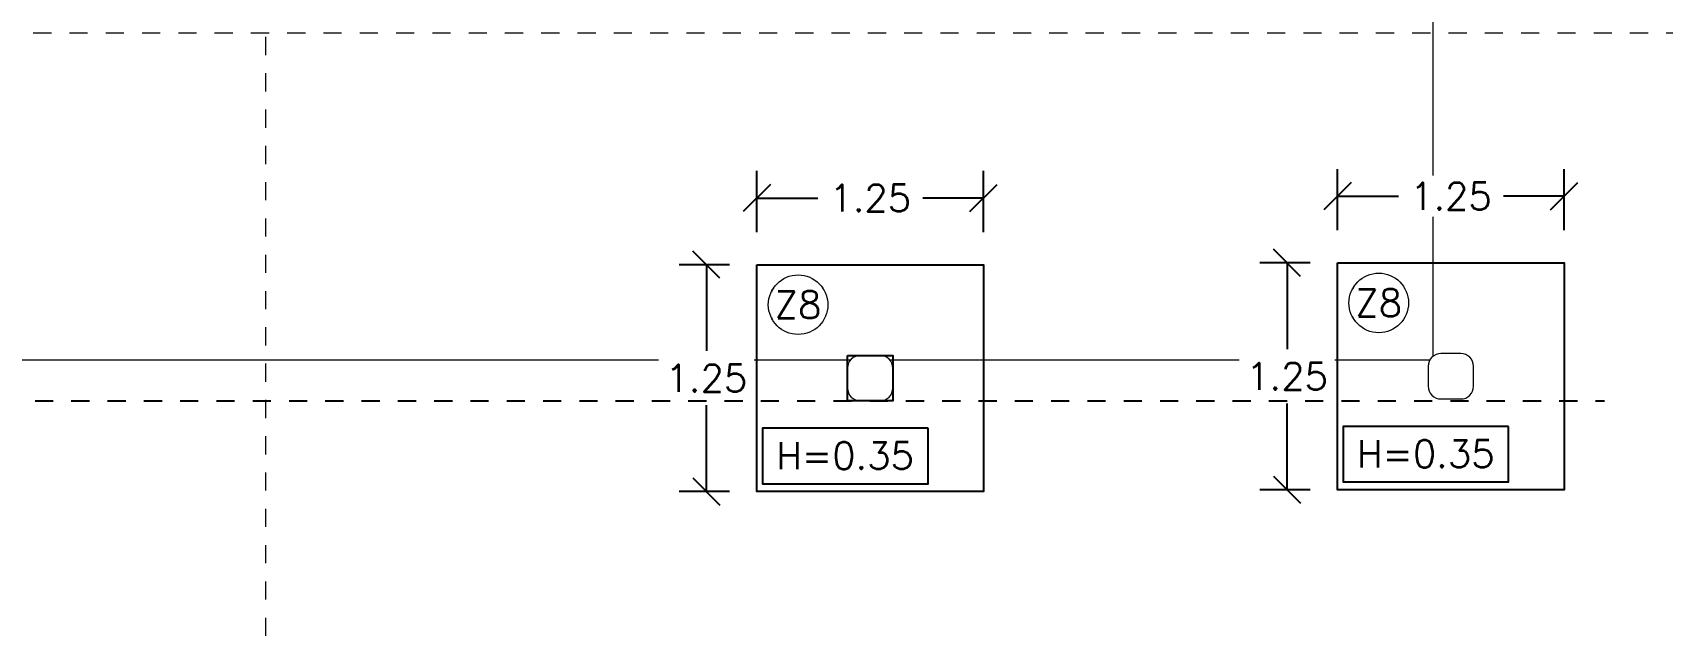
# Model space of a CAD drawing. Header units: metres. Extents: x -25 to 234, y -25 to 53.
# Drawn here: x 97.01 to 106, y 35.12 to 38.45 of the extents above; entities that cross this region are included whole.
import ezdxf

# ---------------------------------------------------------------- set-up
doc = ezdxf.new("R2010")
doc.units = ezdxf.units.M
doc.header["$LTSCALE"] = 0.1
doc.header["$MEASUREMENT"] = 0
doc.header["$PDMODE"] = 66
for name, pattern in [('CONTINU', [0]), ('CONTINUA', [0]), ('DASHDOT', [1, 0.5, -0.25, 0, -0.25]), ('HIDDEN', [0.375, 0.25, -0.125])]:
    doc.linetypes.add(name, pattern=pattern)
for name, color, linetype, lineweight in [('0-S-GRID-IDEN', 1, 'Continuous', 9), ('A-SECT-IDEN', 251, 'CONTINU', 9), ('A-WALL', 7, 'Continuous', 5), ('piso', 253, 'Continuous', 0)]:
    doc.layers.add(name, color=color, linetype=linetype, lineweight=lineweight)
for name, color, linetype in [('001-DIMTEXTO', 4, 'Continuous'), ('DIMENSIONES', 7, 'Continuous'), ('DIMTEXTO', 4, 'Continuous'), ('VIGAS', 1, 'HIDDEN'), ('ZAPATAS', 6, 'Continuous')]:
    doc.layers.add(name, color=color, linetype=linetype)
doc.styles.add('SMPLEX', font='simplex.shx')
doc.dimstyles.new('DIM-75', dxfattribs={"dimscale": 0.75, "dimtxt": 0.2, "dimasz": 0.2, "dimexe": 0.2, "dimexo": 0.2, "dimgap": 0.1, "dimtad": 0, "dimtih": 1, "dimtoh": 1, "dimzin": 0, "dimdsep": 46, "dimtxsty": 'SMPLEX', "dimblk1": 'OBLIQUE', "dimblk2": 'OBLIQUE', "dimsah": 1, "dimcen": 0.2, "dimclrd": 4, "dimclre": 4, "dimclrt": 4, "dimadec": 0, "dimazin": 0, "dimtfac": 1, "dimtmove": 1, "dimatfit": 3, "dimldrblk": 'OPEN30', "dimfxl": 0.25, "dimfxlon": 1, "dimtfill": 1, "dimtolj": 1, "dimtzin": 0, "dimarcsym": 0})

# ---------------------------------------------------------------- blocks, each defined once
blk = doc.blocks.new('PL MUEBLES 1N NASAS 09')
at = {"layer": 'A-WALL', "color": 4}
for points in [[(55.8755, 40.9285), (55.9855, 40.9285, 0.414214), (56.0555, 40.9985), (56.0555, 41.1085, 0.414214), (55.9855, 41.1785), (55.8755, 41.1785, 0.414214), (55.8055, 41.1085), (55.8055, 40.9985, 0.414214)], [(59.0755, 40.9384), (59.1855, 40.9384, 0.414214), (59.2555, 41.0084), (59.2555, 41.1184, 0.414214), (59.1855, 41.1884), (59.0755, 41.1884, 0.414214), (59.0055, 41.1184), (59.0055, 41.0084, 0.414214)]]:
    blk.add_lwpolyline(points, format="xyb", close=True, dxfattribs=at)
at = {"layer": 'piso', "color": 4}
for p, q in [((59.0305, 44.7548), (59.0305, 41.172)), ((50.4363, 41.1535), (55.8219, 41.1535)), ((56.0391, 41.1535), (59.0149, 41.1535))]:
    blk.add_line(p, q, dxfattribs=at)
blk = doc.blocks.new('_Oblique')
at = {"color": 0, "linetype": 'ByBlock', "lineweight": -2}
blk.add_line((-0.5, -0.5), (0.5, 0.5), dxfattribs=at)
blk = doc.blocks.new('*D826')
at = {"layer": 'Defpoints', "color": 0, "linetype": 'CONTINUA', "transparency": 16777216}
for p in [(109.6741, -12.9081), (108.4241, -13.2754), (109.6741, -13.2754)]:
    blk.add_point(p, dxfattribs=at)
at = {"layer": 'DIMENSIONES', "color": 4, "linetype": 'CONTINUA', "lineweight": -2, "transparency": 16777216}
for p, q in [((108.4241, -13.0956), (108.4241, -12.7581)), ((109.6741, -13.0956), (109.6741, -12.7581)), ((108.4241, -12.9081), (108.7598, -12.9081)), ((109.6741, -12.9081), (109.3384, -12.9081))]:
    blk.add_line(p, q, dxfattribs=at)
at = {"layer": 'DIMENSIONES', "color": 4, "linetype": 'CONTINUA', "lineweight": -2, "transparency": 16777216, "xscale": 0.15, "yscale": 0.15, "zscale": 0.15, "rotation": 180}
blk.add_blockref('_Oblique', (108.4241, -12.9081), dxfattribs=at)
at = {"layer": 'DIMENSIONES', "color": 4, "linetype": 'CONTINUA', "lineweight": -2, "transparency": 16777216, "xscale": 0.15, "yscale": 0.15, "zscale": 0.15}
blk.add_blockref('_Oblique', (109.6741, -12.9081), dxfattribs=at)
at = {"layer": 'DIMENSIONES', "color": 4, "linetype": 'CONTINUA', "transparency": 16777216, "insert": (109.0491, -12.9081), "char_height": 0.15, "attachment_point": 5, "style": 'SMPLEX', "bg_fill": 3, "box_fill_scale": 1.25, "bg_fill_color": 256, "bg_fill_true_color": 13158600, "bg_fill_transparency": 0}
blk.add_mtext('\\A1;1.25', dxfattribs=at)
blk = doc.blocks.new('_Open30')
at = {"layer": 'DIMTEXTO', "color": 0, "lineweight": -2}
for p, q in [((-1, 0.268), (0, 0)), ((0, 0), (-1, -0.268)), ((0, 0), (-1, 0))]:
    blk.add_line(p, q, dxfattribs=at)
blk = doc.blocks.new('*D827')
at = {"layer": 'Defpoints', "color": 0, "linetype": 'CONTINUA', "transparency": 16777216}
for p in [(108.1463, -13.2754), (108.4241, -13.2754), (108.4241, -14.5254)]:
    blk.add_point(p, dxfattribs=at)
at = {"layer": 'DIMENSIONES', "color": 4, "linetype": 'CONTINUA', "lineweight": -2, "transparency": 16777216}
for p, q in [((108.2741, -13.2754), (107.9963, -13.2754)), ((108.1463, -13.2754), (108.1463, -13.7504)), ((108.1463, -14.5254), (108.1463, -14.0504)), ((108.2741, -14.5254), (107.9963, -14.5254))]:
    blk.add_line(p, q, dxfattribs=at)
at = {"layer": 'DIMENSIONES', "color": 4, "linetype": 'CONTINUA', "lineweight": -2, "transparency": 16777216, "xscale": 0.15, "yscale": 0.15, "zscale": 0.15}
for p, rotation in [((108.1463, -13.2754), 90), ((108.1463, -14.5254), 270)]:
    blk.add_blockref('_Oblique', p, dxfattribs=dict(at, rotation=rotation))
at = {"layer": 'DIMENSIONES', "color": 4, "linetype": 'CONTINUA', "transparency": 16777216, "insert": (108.1463, -13.9004), "char_height": 0.15, "attachment_point": 5, "style": 'SMPLEX', "bg_fill": 3, "box_fill_scale": 1.25, "bg_fill_color": 256, "bg_fill_true_color": 13158600, "bg_fill_transparency": 0}
blk.add_mtext('\\A1;1.25', dxfattribs=at)
blk = doc.blocks.new('*D907')
at = {"layer": 'Defpoints', "color": 0, "linetype": 'CONTINUA', "transparency": 16777216}
for p in [(112.8741, -12.8983), (111.6241, -13.2656), (112.8741, -13.2656)]:
    blk.add_point(p, dxfattribs=at)
at = {"layer": 'DIMENSIONES', "color": 4, "linetype": 'CONTINUA', "lineweight": -2, "transparency": 16777216}
for p, q in [((111.6241, -13.0858), (111.6241, -12.7483)), ((112.8741, -13.0858), (112.8741, -12.7483)), ((111.6241, -12.8983), (111.9598, -12.8983)), ((112.8741, -12.8983), (112.5384, -12.8983))]:
    blk.add_line(p, q, dxfattribs=at)
at = {"layer": 'DIMENSIONES', "color": 4, "linetype": 'CONTINUA', "lineweight": -2, "transparency": 16777216, "xscale": 0.15, "yscale": 0.15, "zscale": 0.15, "rotation": 180}
blk.add_blockref('_Oblique', (111.6241, -12.8983), dxfattribs=at)
at = {"layer": 'DIMENSIONES', "color": 4, "linetype": 'CONTINUA', "lineweight": -2, "transparency": 16777216, "xscale": 0.15, "yscale": 0.15, "zscale": 0.15}
blk.add_blockref('_Oblique', (112.8741, -12.8983), dxfattribs=at)
at = {"layer": 'DIMENSIONES', "color": 4, "linetype": 'CONTINUA', "transparency": 16777216, "insert": (112.2491, -12.8983), "char_height": 0.15, "attachment_point": 5, "style": 'SMPLEX', "bg_fill": 3, "box_fill_scale": 1.25, "bg_fill_color": 256, "bg_fill_true_color": 13158600, "bg_fill_transparency": 0}
blk.add_mtext('\\A1;1.25', dxfattribs=at)
blk = doc.blocks.new('*D908')
at = {"layer": 'Defpoints', "color": 0, "linetype": 'CONTINUA', "transparency": 16777216}
for p in [(111.3463, -13.2656), (111.6241, -13.2656), (111.6241, -14.5156)]:
    blk.add_point(p, dxfattribs=at)
at = {"layer": 'DIMENSIONES', "color": 4, "linetype": 'CONTINUA', "lineweight": -2, "transparency": 16777216}
for p, q in [((111.4741, -13.2656), (111.1963, -13.2656)), ((111.3463, -13.2656), (111.3463, -13.7406)), ((111.3463, -14.5156), (111.3463, -14.0406)), ((111.4741, -14.5156), (111.1963, -14.5156))]:
    blk.add_line(p, q, dxfattribs=at)
at = {"layer": 'DIMENSIONES', "color": 4, "linetype": 'CONTINUA', "lineweight": -2, "transparency": 16777216, "xscale": 0.15, "yscale": 0.15, "zscale": 0.15}
for p, rotation in [((111.3463, -13.2656), 90), ((111.3463, -14.5156), 270)]:
    blk.add_blockref('_Oblique', p, dxfattribs=dict(at, rotation=rotation))
at = {"layer": 'DIMENSIONES', "color": 4, "linetype": 'CONTINUA', "transparency": 16777216, "insert": (111.3463, -13.8906), "char_height": 0.15, "attachment_point": 5, "style": 'SMPLEX', "bg_fill": 3, "box_fill_scale": 1.25, "bg_fill_color": 256, "bg_fill_true_color": 13158600, "bg_fill_transparency": 0}
blk.add_mtext('\\A1;1.25', dxfattribs=at)
blk = doc.blocks.new('A$C49d8b0bc')
at = {"layer": '001-DIMTEXTO', "linetype": 'CONTINUA'}
blk.add_lwpolyline([(19.459, 10.1669), (19.709, 10.1669), (19.709, 9.9169), (19.459, 9.9169)], close=True, dxfattribs=at)
at = {"layer": 'ZAPATAS', "lineweight": 25}
for points in [[(18.959, 10.6669), (20.209, 10.6669), (20.209, 9.4169), (18.959, 9.4169)], [(22.159, 10.6768), (23.409, 10.6768), (23.409, 9.4268), (22.159, 9.4268)]]:
    blk.add_lwpolyline(points, close=True, dxfattribs=at)
at = {"layer": 'DIMTEXTO', "color": 4, "char_height": 0.15, "attachment_point": 5, "rotation": 0, "style": 'SMPLEX', "bg_fill": 3, "box_fill_scale": 1.1, "bg_fill_color": 256, "bg_fill_true_color": 13158600, "bg_fill_transparency": 0}
for insert in [(19.1866, 10.4462), (22.3866, 10.456)]:
    blk.add_mtext('\\A1;Z8', dxfattribs=dict(at, insert=insert))
at = {"layer": 'DIMENSIONES', "linetype": 'CONTINUA'}
for base, p1, p2, picture, middle in [((20.209, 11.0343), (18.959, 10.6669), (20.209, 10.6669), '*D826', (19.584, 11.0343)), ((23.409, 11.0441), (22.159, 10.6768), (23.409, 10.6768), '*D907', (22.784, 11.0441))]:
    dim = blk.add_linear_dim(base=base, p1=p1, p2=p2, dimstyle='DIM-75', dxfattribs=at)
    dim.commit()
    dim.dimension.update_dxf_attribs({"geometry": picture, "text_midpoint": middle, "insert": (-89.4651, 23.9423)})
at = {"layer": '0-S-GRID-IDEN'}
for centre in [(19.1866, 10.4462), (22.3866, 10.456)]:
    blk.add_circle(centre, 0.164, dxfattribs=at)
at = {"layer": 'DIMENSIONES', "linetype": 'CONTINUA'}
for base, p1, p2, picture, middle in [((18.6813, 10.6669), (18.959, 9.4169), (18.959, 10.6669), '*D827', (18.6813, 10.0419)), ((21.8813, 10.6768), (22.159, 9.4268), (22.159, 10.6768), '*D908', (21.8813, 10.0518))]:
    dim = blk.add_linear_dim(base=base, p1=p1, p2=p2, angle=90, dimstyle='DIM-75', dxfattribs=at)
    dim.commit()
    dim.dimension.update_dxf_attribs({"geometry": picture, "text_midpoint": middle, "insert": (-89.4651, 23.9423)})
at = {"layer": 'DIMTEXTO', "color": 4}
for points in [[(19.9026, 9.7654), (18.9901, 9.7654), (18.9901, 9.4598), (19.9026, 9.4598)], [(23.1026, 9.7752), (22.1901, 9.7752), (22.1901, 9.4697), (23.1026, 9.4697)]]:
    blk.add_lwpolyline(points, close=True, dxfattribs=at)
at = {"layer": 'DIMTEXTO', "color": 4, "char_height": 0.15, "attachment_point": 5, "rotation": 0, "style": 'SMPLEX', "bg_fill": 3, "box_fill_scale": 1.1, "bg_fill_color": 256, "bg_fill_true_color": 13158600, "bg_fill_transparency": 0}
for insert in [(19.4457, 9.6144), (22.6457, 9.6242)]:
    blk.add_mtext('\\A1;H=0.35', dxfattribs=dict(at, insert=insert))

msp = doc.modelspace()

# ---------------------------------------------------------------- linework, layer by layer
at = {"layer": 'A-SECT-IDEN', "linetype": 'DASHDOT', "ltscale": 0.5}
for p, q in [((98.2981, 50.8308), (98.2981, 26.4715)), ((131.1174, 38.4511), (81.4613, 38.4511))]:
    msp.add_line(p, q, dxfattribs=at)
at = {"layer": 'VIGAS'}
msp.add_line((96.0274, 36.4261), (105.6773, 36.4261), dxfattribs=at)

# ---------------------------------------------------------------- block references
msp.add_blockref('PL MUEBLES 1N NASAS 09', (45.6997, -4.5024))

# ---------------------------------------------------------------- next in the draw order: block references
at = {"layer": '001-DIMTEXTO', "linetype": 'CONTINUA'}
msp.add_blockref('A$C49d8b0bc', (82.0462, 26.5092), dxfattribs=at)

doc.saveas('drawing.dxf')
